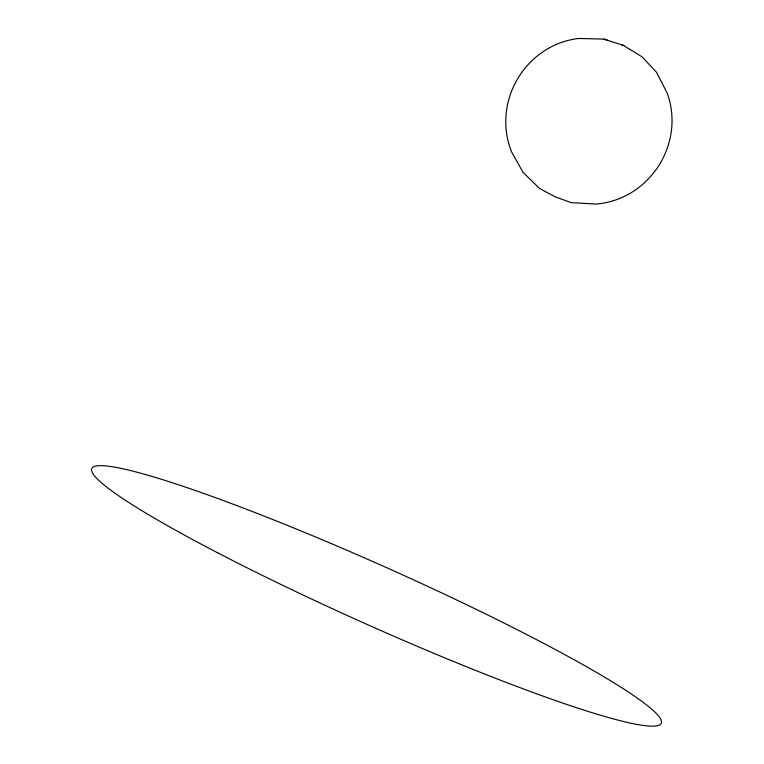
<?xml version="1.0" encoding="UTF-8"?>
<svg xmlns="http://www.w3.org/2000/svg" width="764" height="764" viewBox="0 0 764 764"><rect width="100%" height="100%" fill="white"/><g stroke="black" fill="none" stroke-linecap="round" stroke-linejoin="round"><path stroke-width="1.15" d="M603.961 39.117L578.682 38.458C525.24 44.809 491.5 102.099 511.641 151.95L522.977 172.282L539.451 188.345L555.027 196.778L571.205 202.641L596.006 204.055C649.639 199.681 685.499 143.708 667.211 93.141L656.543 72.341L642.18 56.908L623.252 45.324L603.961 39.117L607.6 40.253M621.867 44.742L621.39 44.637L623.863 45.639M217.711 552.83A311.951 29.901 24.1 0 0 660.86 723.909A311.951 29.901 24.1 0 0 250.898 510.963A311.951 29.901 24.1 0 0 217.711 552.83"/></g></svg>
